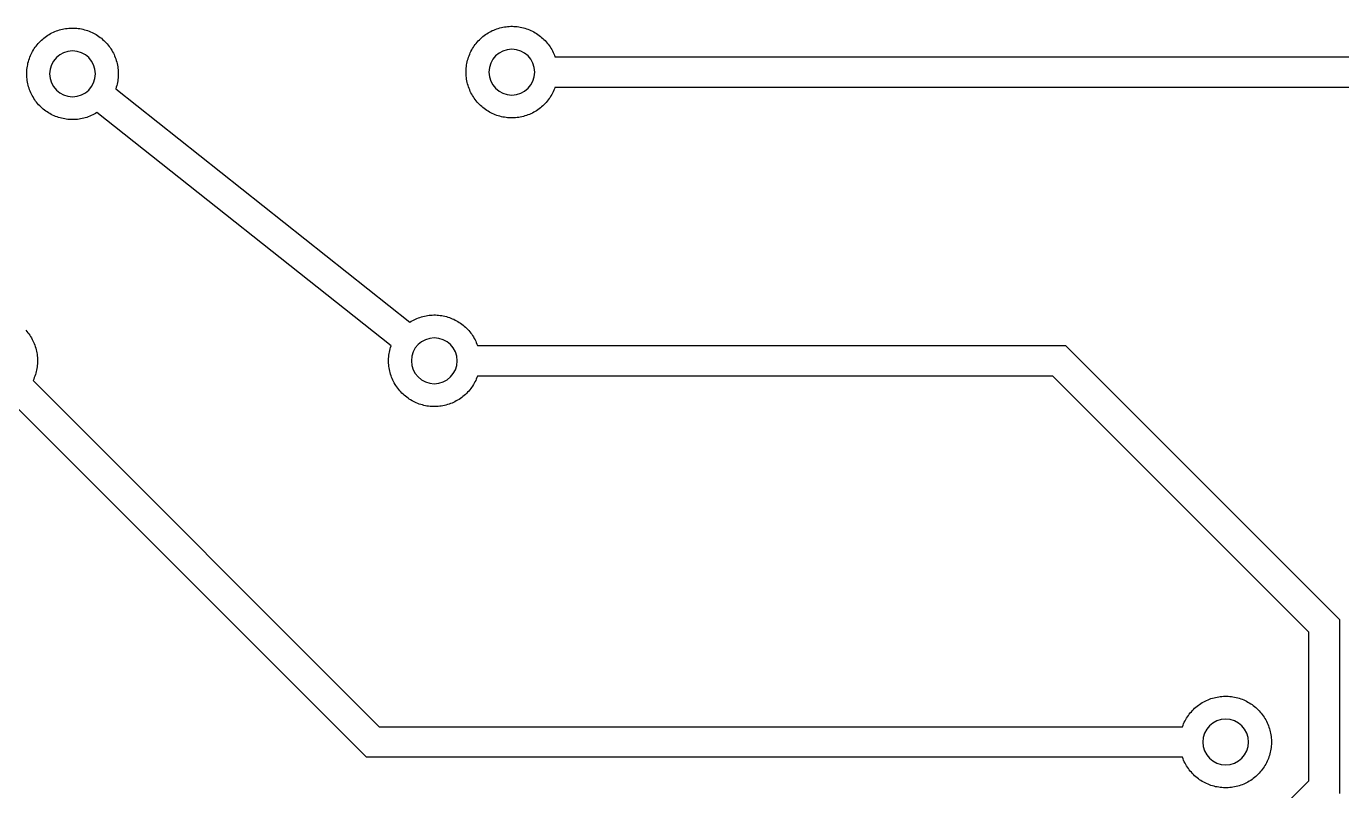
# Model space of a CAD drawing. Extents: x 77.4 to 152.4, y 0 to 50.
# Drawn here: x 98.4 to 124.26, y 18 to 33.03 of the extents above; entities that cross this region are included whole.
import ezdxf

# ---------------------------------------------------------------- set-up
doc = ezdxf.new("R2010")
doc.units = 0
doc.layers.add('DEFAULT', color=7, linetype='CONTINUOUS')

msp = doc.modelspace()

# ---------------------------------------------------------------- linework, layer by layer
at = {"layer": 'DEFAULT'}
for p, q in [((98.794, 32.834), (98.82, 32.852)), ((98.82, 32.852), (98.847, 32.868)), ((98.847, 32.868), (98.874, 32.884)), ((98.874, 32.884), (98.902, 32.898)), ((98.902, 32.898), (98.93, 32.912)), ((98.93, 32.912), (98.959, 32.924)), ((98.959, 32.924), (98.988, 32.936)), ((98.988, 32.936), (99.017, 32.947)), ((99.017, 32.947), (99.047, 32.956)), ((99.047, 32.956), (99.077, 32.965)), ((99.077, 32.965), (99.108, 32.972)), ((99.108, 32.972), (99.138, 32.978)), ((99.138, 32.978), (99.169, 32.984)), ((99.169, 32.984), (99.2, 32.988)), ((99.2, 32.988), (99.231, 32.991)), ((99.231, 32.991), (99.263, 32.993)), ((99.263, 32.993), (99.294, 32.994)), ((99.294, 32.994), (99.325, 32.994)), ((99.325, 32.994), (99.357, 32.993)), ((99.357, 32.993), (99.388, 32.99)), ((99.388, 32.99), (99.419, 32.987)), ((99.419, 32.987), (99.45, 32.982)), ((99.45, 32.982), (99.481, 32.977)), ((99.481, 32.977), (99.511, 32.97)), ((99.511, 32.97), (99.542, 32.962)), ((99.542, 32.962), (99.572, 32.954)), ((99.572, 32.954), (99.602, 32.944)), ((99.602, 32.944), (99.631, 32.933)), ((99.631, 32.933), (99.66, 32.921)), ((99.66, 32.921), (99.689, 32.908)), ((99.689, 32.908), (99.717, 32.895)), ((99.717, 32.895), (99.744, 32.88)), ((99.744, 32.88), (99.771, 32.864)), ((99.771, 32.864), (99.798, 32.847)), ((99.798, 32.847), (99.824, 32.83)), ((107.373, 32.826), (107.398, 32.846)), ((107.398, 32.846), (107.423, 32.864)), ((107.423, 32.864), (107.449, 32.882)), ((107.449, 32.882), (107.476, 32.898)), ((107.476, 32.898), (107.503, 32.914)), ((107.503, 32.914), (107.53, 32.929)), ((107.53, 32.929), (107.558, 32.943)), ((107.558, 32.943), (107.587, 32.955)), ((107.587, 32.955), (107.616, 32.967)), ((107.616, 32.967), (107.645, 32.978)), ((107.645, 32.978), (107.675, 32.988)), ((107.675, 32.988), (107.705, 32.997)), ((107.705, 32.997), (107.736, 33.004)), ((107.736, 33.004), (107.766, 33.011)), ((107.766, 33.011), (107.797, 33.017)), ((107.797, 33.017), (107.828, 33.021)), ((107.828, 33.021), (107.859, 33.024)), ((107.859, 33.024), (107.89, 33.027)), ((107.89, 33.027), (107.922, 33.028)), ((107.922, 33.028), (107.953, 33.028)), ((107.953, 33.028), (107.984, 33.027)), ((107.984, 33.027), (108.016, 33.025)), ((108.016, 33.025), (108.047, 33.022)), ((108.047, 33.022), (108.078, 33.018)), ((108.078, 33.018), (108.109, 33.013)), ((108.109, 33.013), (108.139, 33.006)), ((108.139, 33.006), (108.17, 32.999)), ((108.17, 32.999), (108.2, 32.99)), ((108.2, 32.99), (108.23, 32.981)), ((108.23, 32.981), (108.259, 32.97)), ((108.259, 32.97), (108.288, 32.959)), ((108.288, 32.959), (108.317, 32.946)), ((108.317, 32.946), (108.345, 32.933)), ((108.345, 32.933), (108.373, 32.918)), ((108.373, 32.918), (108.4, 32.903)), ((108.4, 32.903), (108.427, 32.886)), ((108.427, 32.886), (108.453, 32.869)), ((108.453, 32.869), (108.478, 32.85)), ((108.478, 32.85), (108.503, 32.831)), ((98.538, 32.563), (98.554, 32.59)), ((98.554, 32.59), (98.572, 32.616)), ((98.572, 32.616), (98.591, 32.641)), ((98.591, 32.641), (98.61, 32.665)), ((98.61, 32.665), (98.63, 32.689)), ((98.63, 32.689), (98.652, 32.712)), ((98.652, 32.712), (98.674, 32.735)), ((98.674, 32.735), (98.696, 32.756)), ((98.696, 32.756), (98.72, 32.777)), ((98.72, 32.777), (98.744, 32.797)), ((98.744, 32.797), (98.769, 32.816)), ((98.769, 32.816), (98.794, 32.834)), ((99.824, 32.83), (99.849, 32.811)), ((99.849, 32.811), (99.874, 32.792)), ((99.874, 32.792), (99.898, 32.772)), ((99.898, 32.772), (99.921, 32.751)), ((99.921, 32.751), (99.943, 32.729)), ((99.943, 32.729), (99.965, 32.706)), ((99.965, 32.706), (99.986, 32.683)), ((99.986, 32.683), (100.006, 32.659)), ((100.006, 32.659), (100.025, 32.634)), ((100.025, 32.634), (100.044, 32.609)), ((100.044, 32.609), (100.061, 32.583)), ((100.061, 32.583), (100.078, 32.556)), ((107.154, 32.563), (107.169, 32.591)), ((107.169, 32.591), (107.186, 32.617)), ((107.186, 32.617), (107.203, 32.643)), ((107.203, 32.643), (107.222, 32.668)), ((107.222, 32.668), (107.241, 32.693)), ((107.241, 32.693), (107.261, 32.717)), ((107.261, 32.717), (107.282, 32.741)), ((107.282, 32.741), (107.304, 32.763)), ((107.304, 32.763), (107.326, 32.785)), ((107.326, 32.785), (107.349, 32.806)), ((107.349, 32.806), (107.373, 32.826)), ((108.503, 32.831), (108.527, 32.811)), ((108.527, 32.811), (108.551, 32.791)), ((108.551, 32.791), (108.574, 32.769)), ((108.574, 32.769), (108.595, 32.747)), ((108.595, 32.747), (108.617, 32.723)), ((108.617, 32.723), (108.637, 32.7)), ((108.637, 32.7), (108.656, 32.675)), ((108.656, 32.675), (108.675, 32.65)), ((108.675, 32.65), (108.693, 32.624)), ((108.693, 32.624), (108.709, 32.598)), ((108.709, 32.598), (108.725, 32.571)), ((98.43, 32.304), (98.438, 32.334)), ((98.438, 32.334), (98.447, 32.364)), ((98.447, 32.364), (98.457, 32.394)), ((98.457, 32.394), (98.468, 32.423)), ((98.468, 32.423), (98.48, 32.452)), ((98.48, 32.452), (98.493, 32.481)), ((98.493, 32.481), (98.507, 32.509)), ((98.507, 32.509), (98.522, 32.536)), ((98.522, 32.536), (98.538, 32.563)), ((100.078, 32.556), (100.093, 32.529)), ((100.093, 32.529), (100.108, 32.501)), ((100.108, 32.501), (100.122, 32.473)), ((100.122, 32.473), (100.134, 32.445)), ((100.134, 32.445), (100.146, 32.416)), ((100.146, 32.416), (100.157, 32.386)), ((100.157, 32.386), (100.166, 32.356)), ((100.166, 32.356), (100.175, 32.326)), ((100.175, 32.326), (100.183, 32.296)), ((107.058, 32.299), (107.064, 32.33)), ((107.064, 32.33), (107.072, 32.36)), ((107.072, 32.36), (107.081, 32.391)), ((107.081, 32.391), (107.09, 32.42)), ((107.09, 32.42), (107.101, 32.45)), ((107.101, 32.45), (107.113, 32.479)), ((107.113, 32.479), (107.125, 32.508)), ((107.125, 32.508), (107.139, 32.536)), ((107.139, 32.536), (107.154, 32.563)), ((108.725, 32.571), (108.74, 32.543)), ((108.74, 32.543), (108.754, 32.515)), ((108.754, 32.515), (108.767, 32.486)), ((108.767, 32.486), (108.779, 32.458)), ((108.779, 32.458), (108.79, 32.428)), ((108.79, 32.428), (128.885, 32.428)), ((98.406, 32.118), (98.407, 32.149)), ((98.406, 32.087), (98.406, 32.118)), ((98.406, 32.055), (98.406, 32.087)), ((98.407, 32.149), (98.41, 32.18)), ((98.41, 32.18), (98.413, 32.212)), ((98.413, 32.212), (98.418, 32.243)), ((98.418, 32.243), (98.424, 32.273)), ((98.424, 32.273), (98.43, 32.304)), ((100.183, 32.296), (100.189, 32.265)), ((100.189, 32.265), (100.195, 32.234)), ((100.195, 32.234), (100.199, 32.203)), ((100.199, 32.203), (100.202, 32.172)), ((100.202, 32.172), (100.204, 32.141)), ((100.204, 32.141), (100.205, 32.11)), ((100.205, 32.078), (100.204, 32.047)), ((100.205, 32.11), (100.205, 32.078)), ((107.042, 32.144), (107.043, 32.175)), ((107.042, 32.113), (107.042, 32.144)), ((107.043, 32.081), (107.042, 32.113)), ((107.043, 32.175), (107.045, 32.206)), ((107.045, 32.05), (107.043, 32.081)), ((107.045, 32.206), (107.048, 32.238)), ((107.048, 32.238), (107.053, 32.269)), ((107.053, 32.269), (107.058, 32.299)), ((98.408, 32.024), (98.406, 32.055)), ((98.411, 31.993), (98.408, 32.024)), ((98.415, 31.962), (98.411, 31.993)), ((98.42, 31.931), (98.415, 31.962)), ((98.427, 31.9), (98.42, 31.931)), ((98.434, 31.87), (98.427, 31.9)), ((98.442, 31.84), (98.434, 31.87)), ((98.452, 31.81), (98.442, 31.84)), ((98.462, 31.78), (98.452, 31.81)), ((100.166, 31.832), (100.157, 31.802)), ((100.175, 31.862), (100.166, 31.832)), ((100.183, 31.892), (100.175, 31.862)), ((100.189, 31.923), (100.183, 31.892)), ((100.195, 31.954), (100.189, 31.923)), ((100.199, 31.985), (100.195, 31.954)), ((100.202, 32.016), (100.199, 31.985)), ((100.204, 32.047), (100.202, 32.016)), ((107.048, 32.019), (107.045, 32.05)), ((107.053, 31.988), (107.048, 32.019)), ((107.058, 31.957), (107.053, 31.988)), ((107.064, 31.926), (107.058, 31.957)), ((107.072, 31.896), (107.064, 31.926)), ((107.081, 31.866), (107.072, 31.896)), ((107.09, 31.836), (107.081, 31.866)), ((107.101, 31.807), (107.09, 31.836)), ((107.113, 31.778), (107.101, 31.807)), ((108.79, 31.828), (108.779, 31.799)), ((128.654, 31.828), (108.79, 31.828)), ((98.473, 31.751), (98.462, 31.78)), ((98.486, 31.722), (98.473, 31.751)), ((98.499, 31.694), (98.486, 31.722)), ((98.514, 31.666), (98.499, 31.694)), ((98.529, 31.639), (98.514, 31.666)), ((98.545, 31.612), (98.529, 31.639)), ((98.563, 31.586), (98.545, 31.612)), ((98.581, 31.56), (98.563, 31.586)), ((98.6, 31.535), (98.581, 31.56)), ((100.157, 31.802), (105.94, 27.216)), ((107.125, 31.749), (107.113, 31.778)), ((107.139, 31.721), (107.125, 31.749)), ((107.154, 31.693), (107.139, 31.721)), ((107.169, 31.666), (107.154, 31.693)), ((107.186, 31.639), (107.169, 31.666)), ((107.203, 31.613), (107.186, 31.639)), ((107.222, 31.588), (107.203, 31.613)), ((107.241, 31.563), (107.222, 31.588)), ((107.261, 31.539), (107.241, 31.563)), ((108.637, 31.557), (108.617, 31.533)), ((108.656, 31.581), (108.637, 31.557)), ((108.675, 31.607), (108.656, 31.581)), ((108.693, 31.632), (108.675, 31.607)), ((108.709, 31.659), (108.693, 31.632)), ((108.725, 31.686), (108.709, 31.659)), ((108.74, 31.713), (108.725, 31.686)), ((108.754, 31.741), (108.74, 31.713)), ((108.767, 31.77), (108.754, 31.741)), ((108.779, 31.799), (108.767, 31.77)), ((98.62, 31.511), (98.6, 31.535)), ((98.64, 31.488), (98.62, 31.511)), ((98.662, 31.465), (98.64, 31.488)), ((98.684, 31.443), (98.662, 31.465)), ((98.707, 31.422), (98.684, 31.443)), ((98.731, 31.401), (98.707, 31.422)), ((98.755, 31.382), (98.731, 31.401)), ((98.78, 31.363), (98.755, 31.382)), ((98.806, 31.345), (98.78, 31.363)), ((98.833, 31.328), (98.806, 31.345)), ((98.86, 31.312), (98.833, 31.328)), ((98.887, 31.297), (98.86, 31.312)), ((98.915, 31.283), (98.887, 31.297)), ((99.73, 31.3), (99.702, 31.286)), ((99.757, 31.315), (99.73, 31.3)), ((99.784, 31.332), (99.757, 31.315)), ((105.567, 26.745), (99.784, 31.332)), ((107.282, 31.516), (107.261, 31.539)), ((107.304, 31.493), (107.282, 31.516)), ((107.326, 31.471), (107.304, 31.493)), ((107.349, 31.45), (107.326, 31.471)), ((107.373, 31.43), (107.349, 31.45)), ((107.398, 31.411), (107.373, 31.43)), ((107.423, 31.392), (107.398, 31.411)), ((107.449, 31.375), (107.423, 31.392)), ((107.476, 31.358), (107.449, 31.375)), ((107.503, 31.342), (107.476, 31.358)), ((107.53, 31.328), (107.503, 31.342)), ((107.558, 31.314), (107.53, 31.328)), ((107.587, 31.301), (107.558, 31.314)), ((107.616, 31.289), (107.587, 31.301)), ((107.645, 31.278), (107.616, 31.289)), ((108.288, 31.298), (108.259, 31.286)), ((108.317, 31.31), (108.288, 31.298)), ((108.345, 31.324), (108.317, 31.31)), ((108.373, 31.338), (108.345, 31.324)), ((108.4, 31.354), (108.373, 31.338)), ((108.427, 31.37), (108.4, 31.354)), ((108.453, 31.388), (108.427, 31.37)), ((108.478, 31.406), (108.453, 31.388)), ((108.503, 31.425), (108.478, 31.406)), ((108.527, 31.445), (108.503, 31.425)), ((108.551, 31.466), (108.527, 31.445)), ((108.574, 31.487), (108.551, 31.466)), ((108.595, 31.51), (108.574, 31.487)), ((108.617, 31.533), (108.595, 31.51)), ((98.943, 31.27), (98.915, 31.283)), ((98.972, 31.258), (98.943, 31.27)), ((99.002, 31.247), (98.972, 31.258)), ((99.031, 31.237), (99.002, 31.247)), ((99.061, 31.228), (99.031, 31.237)), ((99.092, 31.22), (99.061, 31.228)), ((99.122, 31.213), (99.092, 31.22)), ((99.153, 31.207), (99.122, 31.213)), ((99.184, 31.202), (99.153, 31.207)), ((99.215, 31.199), (99.184, 31.202)), ((99.246, 31.196), (99.215, 31.199)), ((99.277, 31.194), (99.246, 31.196)), ((99.309, 31.194), (99.277, 31.194)), ((99.34, 31.195), (99.309, 31.194)), ((99.371, 31.196), (99.34, 31.195)), ((99.403, 31.199), (99.371, 31.196)), ((99.434, 31.203), (99.403, 31.199)), ((99.465, 31.208), (99.434, 31.203)), ((99.495, 31.214), (99.465, 31.208)), ((99.526, 31.221), (99.495, 31.214)), ((99.556, 31.23), (99.526, 31.221)), ((99.586, 31.239), (99.556, 31.23)), ((99.616, 31.249), (99.586, 31.239)), ((99.645, 31.26), (99.616, 31.249)), ((99.674, 31.273), (99.645, 31.26)), ((99.702, 31.286), (99.674, 31.273)), ((107.675, 31.269), (107.645, 31.278)), ((107.705, 31.26), (107.675, 31.269)), ((107.736, 31.252), (107.705, 31.26)), ((107.766, 31.245), (107.736, 31.252)), ((107.797, 31.24), (107.766, 31.245)), ((107.828, 31.235), (107.797, 31.24)), ((107.859, 31.232), (107.828, 31.235)), ((107.89, 31.23), (107.859, 31.232)), ((107.922, 31.228), (107.89, 31.23)), ((107.953, 31.228), (107.922, 31.228)), ((107.984, 31.229), (107.953, 31.228)), ((108.016, 31.231), (107.984, 31.229)), ((108.047, 31.234), (108.016, 31.231)), ((108.078, 31.239), (108.047, 31.234)), ((108.109, 31.244), (108.078, 31.239)), ((108.139, 31.25), (108.109, 31.244)), ((108.17, 31.258), (108.139, 31.25)), ((108.2, 31.266), (108.17, 31.258)), ((108.23, 31.276), (108.2, 31.266)), ((108.259, 31.286), (108.23, 31.276)), ((105.94, 27.216), (105.966, 27.232)), ((105.966, 27.232), (105.993, 27.247)), ((105.993, 27.247), (106.021, 27.261)), ((106.021, 27.261), (106.049, 27.274)), ((106.049, 27.274), (106.077, 27.287)), ((106.077, 27.287), (106.106, 27.298)), ((106.106, 27.298), (106.135, 27.308)), ((106.135, 27.308), (106.165, 27.317)), ((106.165, 27.317), (106.195, 27.326)), ((106.195, 27.326), (106.225, 27.333)), ((106.225, 27.333), (106.256, 27.339)), ((106.256, 27.339), (106.286, 27.344)), ((106.286, 27.344), (106.317, 27.348)), ((106.317, 27.348), (106.348, 27.351)), ((106.348, 27.351), (106.379, 27.353)), ((106.379, 27.353), (106.41, 27.354)), ((106.41, 27.354), (106.441, 27.354)), ((106.441, 27.354), (106.472, 27.352)), ((106.472, 27.352), (106.503, 27.35)), ((106.503, 27.35), (106.534, 27.347)), ((106.534, 27.347), (106.564, 27.342)), ((106.564, 27.342), (106.595, 27.336)), ((106.595, 27.336), (106.625, 27.33)), ((106.625, 27.33), (106.655, 27.322)), ((106.655, 27.322), (106.685, 27.314)), ((106.685, 27.314), (106.714, 27.304)), ((106.714, 27.304), (106.743, 27.293)), ((106.743, 27.293), (106.772, 27.281)), ((106.772, 27.281), (106.8, 27.269)), ((106.8, 27.269), (106.828, 27.255)), ((106.828, 27.255), (106.856, 27.241)), ((106.856, 27.241), (106.883, 27.225)), ((106.883, 27.225), (106.909, 27.209)), ((106.909, 27.209), (106.935, 27.191)), ((106.935, 27.191), (106.96, 27.173)), ((106.96, 27.173), (106.984, 27.154)), ((106.984, 27.154), (107.008, 27.134)), ((98.389, 27.053), (98.409, 27.03)), ((98.409, 27.03), (98.429, 27.006)), ((98.429, 27.006), (98.447, 26.981)), ((98.447, 26.981), (98.465, 26.955)), ((98.465, 26.955), (98.482, 26.929)), ((98.482, 26.929), (98.498, 26.902)), ((98.498, 26.902), (98.513, 26.875)), ((107.008, 27.134), (107.031, 27.113)), ((107.031, 27.113), (107.053, 27.092)), ((107.053, 27.092), (107.075, 27.07)), ((107.075, 27.07), (107.096, 27.047)), ((107.096, 27.047), (107.116, 27.023)), ((107.116, 27.023), (107.135, 26.999)), ((107.135, 26.999), (107.153, 26.974)), ((107.153, 26.974), (107.171, 26.948)), ((107.171, 26.948), (107.187, 26.922)), ((107.187, 26.922), (107.203, 26.895)), ((107.203, 26.895), (107.218, 26.868)), ((98.513, 26.875), (98.527, 26.847)), ((98.527, 26.847), (98.54, 26.819)), ((98.54, 26.819), (98.552, 26.791)), ((98.552, 26.791), (98.563, 26.762)), ((98.563, 26.762), (98.573, 26.732)), ((98.573, 26.732), (98.582, 26.703)), ((98.582, 26.703), (98.591, 26.672)), ((98.591, 26.672), (98.598, 26.642)), ((98.598, 26.642), (98.604, 26.612)), ((105.535, 26.624), (105.541, 26.655)), ((105.541, 26.655), (105.549, 26.686)), ((105.549, 26.686), (105.557, 26.716)), ((105.557, 26.716), (105.567, 26.745)), ((107.218, 26.868), (107.232, 26.84)), ((107.232, 26.84), (107.244, 26.812)), ((107.244, 26.812), (107.256, 26.783)), ((107.256, 26.783), (107.267, 26.754)), ((107.267, 26.754), (118.829, 26.754)), ((118.829, 26.754), (124.212, 21.371)), ((98.604, 26.612), (98.608, 26.581)), ((98.608, 26.581), (98.612, 26.55)), ((98.612, 26.55), (98.615, 26.519)), ((98.616, 26.395), (98.613, 26.364)), ((98.615, 26.519), (98.617, 26.488)), ((98.617, 26.426), (98.616, 26.395)), ((98.617, 26.488), (98.617, 26.457)), ((98.617, 26.457), (98.617, 26.426)), ((105.519, 26.469), (105.52, 26.5)), ((105.519, 26.438), (105.519, 26.469)), ((105.52, 26.406), (105.519, 26.438)), ((105.52, 26.5), (105.522, 26.531)), ((105.522, 26.375), (105.52, 26.406)), ((105.522, 26.531), (105.525, 26.563)), ((105.525, 26.563), (105.529, 26.594)), ((105.529, 26.594), (105.535, 26.624)), ((98.554, 26.123), (98.543, 26.094)), ((98.565, 26.152), (98.554, 26.123)), ((98.575, 26.182), (98.565, 26.152)), ((98.584, 26.211), (98.575, 26.182)), ((98.592, 26.241), (98.584, 26.211)), ((98.599, 26.272), (98.592, 26.241)), ((98.605, 26.302), (98.599, 26.272)), ((98.609, 26.333), (98.605, 26.302)), ((98.613, 26.364), (98.609, 26.333)), ((105.525, 26.344), (105.522, 26.375)), ((105.53, 26.313), (105.525, 26.344)), ((105.535, 26.282), (105.53, 26.313)), ((105.542, 26.251), (105.535, 26.282)), ((105.549, 26.221), (105.542, 26.251)), ((105.558, 26.191), (105.549, 26.221)), ((105.567, 26.161), (105.558, 26.191)), ((105.578, 26.132), (105.567, 26.161)), ((105.59, 26.103), (105.578, 26.132)), ((107.256, 26.125), (107.244, 26.096)), ((107.267, 26.154), (107.256, 26.125)), ((118.58, 26.154), (107.267, 26.154)), ((123.612, 21.123), (118.58, 26.154)), ((98.543, 26.094), (98.53, 26.066)), ((98.53, 26.066), (105.335, 19.261)), ((105.603, 26.074), (105.59, 26.103)), ((105.616, 26.046), (105.603, 26.074)), ((105.631, 26.018), (105.616, 26.046)), ((105.647, 25.991), (105.631, 26.018)), ((105.663, 25.965), (105.647, 25.991)), ((105.681, 25.939), (105.663, 25.965)), ((105.699, 25.913), (105.681, 25.939)), ((105.718, 25.889), (105.699, 25.913)), ((105.738, 25.864), (105.718, 25.889)), ((105.759, 25.841), (105.738, 25.864)), ((107.094, 25.859), (107.073, 25.836)), ((107.114, 25.883), (107.094, 25.859)), ((107.133, 25.907), (107.114, 25.883)), ((107.152, 25.932), (107.133, 25.907)), ((107.17, 25.958), (107.152, 25.932)), ((107.186, 25.985), (107.17, 25.958)), ((107.202, 26.012), (107.186, 25.985)), ((107.217, 26.039), (107.202, 26.012)), ((107.231, 26.067), (107.217, 26.039)), ((107.244, 26.096), (107.231, 26.067)), ((105.086, 18.661), (98.105, 25.642)), ((105.781, 25.819), (105.759, 25.841)), ((105.803, 25.797), (105.781, 25.819)), ((105.827, 25.776), (105.803, 25.797)), ((105.851, 25.756), (105.827, 25.776)), ((105.875, 25.736), (105.851, 25.756)), ((105.901, 25.718), (105.875, 25.736)), ((105.926, 25.7), (105.901, 25.718)), ((105.953, 25.684), (105.926, 25.7)), ((105.98, 25.668), (105.953, 25.684)), ((106.008, 25.653), (105.98, 25.668)), ((106.036, 25.639), (106.008, 25.653)), ((106.064, 25.626), (106.036, 25.639)), ((106.093, 25.615), (106.064, 25.626)), ((106.123, 25.604), (106.093, 25.615)), ((106.153, 25.594), (106.123, 25.604)), ((106.707, 25.601), (106.677, 25.592)), ((106.736, 25.612), (106.707, 25.601)), ((106.766, 25.623), (106.736, 25.612)), ((106.794, 25.636), (106.766, 25.623)), ((106.822, 25.65), (106.794, 25.636)), ((106.85, 25.664), (106.822, 25.65)), ((106.877, 25.68), (106.85, 25.664)), ((106.904, 25.696), (106.877, 25.68)), ((106.93, 25.713), (106.904, 25.696)), ((106.956, 25.732), (106.93, 25.713)), ((106.98, 25.751), (106.956, 25.732)), ((107.005, 25.771), (106.98, 25.751)), ((107.028, 25.792), (107.005, 25.771)), ((107.051, 25.813), (107.028, 25.792)), ((107.073, 25.836), (107.051, 25.813)), ((106.183, 25.585), (106.153, 25.594)), ((106.213, 25.578), (106.183, 25.585)), ((106.244, 25.571), (106.213, 25.578)), ((106.274, 25.565), (106.244, 25.571)), ((106.305, 25.561), (106.274, 25.565)), ((106.336, 25.558), (106.305, 25.561)), ((106.368, 25.555), (106.336, 25.558)), ((106.399, 25.554), (106.368, 25.555)), ((106.43, 25.554), (106.399, 25.554)), ((106.462, 25.555), (106.43, 25.554)), ((106.493, 25.557), (106.462, 25.555)), ((106.524, 25.56), (106.493, 25.557)), ((106.555, 25.564), (106.524, 25.56)), ((106.586, 25.57), (106.555, 25.564)), ((106.617, 25.576), (106.586, 25.57)), ((106.647, 25.583), (106.617, 25.576)), ((106.677, 25.592), (106.647, 25.583)), ((124.212, 21.371), (124.212, 17.948)), ((123.612, 18.196), (123.612, 21.123)), ((121.389, 19.644), (121.413, 19.664)), ((121.413, 19.664), (121.438, 19.683)), ((121.438, 19.683), (121.463, 19.701)), ((121.463, 19.701), (121.489, 19.719)), ((121.489, 19.719), (121.516, 19.735)), ((121.516, 19.735), (121.543, 19.751)), ((121.543, 19.751), (121.571, 19.765)), ((121.571, 19.765), (121.599, 19.779)), ((121.599, 19.779), (121.628, 19.791)), ((121.628, 19.791), (121.657, 19.803)), ((121.657, 19.803), (121.686, 19.813)), ((121.686, 19.813), (121.716, 19.823)), ((121.716, 19.823), (121.746, 19.831)), ((121.746, 19.831), (121.777, 19.839)), ((121.777, 19.839), (121.807, 19.845)), ((121.807, 19.845), (121.838, 19.85)), ((121.838, 19.85), (121.869, 19.855)), ((121.869, 19.855), (121.9, 19.858)), ((121.9, 19.858), (121.932, 19.86)), ((121.932, 19.86), (121.963, 19.861)), ((121.963, 19.861), (121.994, 19.861)), ((121.994, 19.861), (122.026, 19.859)), ((122.026, 19.859), (122.057, 19.857)), ((122.057, 19.857), (122.088, 19.854)), ((122.088, 19.854), (122.119, 19.849)), ((122.119, 19.849), (122.15, 19.844)), ((122.15, 19.844), (122.18, 19.837)), ((122.18, 19.837), (122.211, 19.829)), ((122.211, 19.829), (122.241, 19.821)), ((122.241, 19.821), (122.271, 19.811)), ((122.271, 19.811), (122.3, 19.8)), ((122.3, 19.8), (122.329, 19.788)), ((122.329, 19.788), (122.358, 19.775)), ((122.358, 19.775), (122.386, 19.761)), ((122.386, 19.761), (122.413, 19.747)), ((122.413, 19.747), (122.44, 19.731)), ((122.44, 19.731), (122.467, 19.714)), ((122.467, 19.714), (122.493, 19.697)), ((122.493, 19.697), (122.518, 19.678)), ((122.518, 19.678), (122.543, 19.659)), ((122.543, 19.659), (122.567, 19.639)), ((121.176, 19.376), (121.191, 19.403)), ((121.191, 19.403), (121.207, 19.43)), ((121.207, 19.43), (121.223, 19.457)), ((121.223, 19.457), (121.241, 19.483)), ((121.241, 19.483), (121.26, 19.508)), ((121.26, 19.508), (121.279, 19.532)), ((121.279, 19.532), (121.3, 19.556)), ((121.3, 19.556), (121.321, 19.579)), ((121.321, 19.579), (121.343, 19.602)), ((121.343, 19.602), (121.365, 19.623)), ((121.365, 19.623), (121.389, 19.644)), ((122.567, 19.639), (122.59, 19.618)), ((122.59, 19.618), (122.612, 19.596)), ((122.612, 19.596), (122.634, 19.573)), ((122.634, 19.573), (122.655, 19.55)), ((122.655, 19.55), (122.675, 19.526)), ((122.675, 19.526), (122.694, 19.501)), ((122.694, 19.501), (122.713, 19.476)), ((122.713, 19.476), (122.73, 19.45)), ((122.73, 19.45), (122.747, 19.423)), ((122.747, 19.423), (122.762, 19.396)), ((122.762, 19.396), (122.777, 19.368)), ((105.335, 19.261), (121.126, 19.261)), ((121.126, 19.261), (121.137, 19.29)), ((121.137, 19.29), (121.149, 19.319)), ((121.149, 19.319), (121.162, 19.348)), ((121.162, 19.348), (121.176, 19.376)), ((122.777, 19.368), (122.791, 19.34)), ((122.791, 19.34), (122.803, 19.312)), ((122.803, 19.312), (122.815, 19.282)), ((122.815, 19.282), (122.826, 19.253)), ((122.826, 19.253), (122.835, 19.223)), ((122.835, 19.223), (122.844, 19.193)), ((122.844, 19.193), (122.852, 19.163)), ((122.852, 19.163), (122.858, 19.132)), ((122.858, 19.132), (122.864, 19.101)), ((122.864, 19.101), (122.868, 19.07)), ((122.868, 19.07), (122.871, 19.039)), ((122.871, 18.883), (122.868, 18.851)), ((122.871, 19.039), (122.873, 19.008)), ((122.873, 18.914), (122.871, 18.883)), ((122.873, 19.008), (122.874, 18.977)), ((122.874, 18.945), (122.873, 18.914)), ((122.874, 18.977), (122.874, 18.945)), ((121.126, 18.661), (105.086, 18.661)), ((121.137, 18.632), (121.126, 18.661)), ((121.149, 18.603), (121.137, 18.632)), ((122.815, 18.639), (122.803, 18.61)), ((122.826, 18.669), (122.815, 18.639)), ((122.835, 18.698), (122.826, 18.669)), ((122.844, 18.729), (122.835, 18.698)), ((122.852, 18.759), (122.844, 18.729)), ((122.858, 18.79), (122.852, 18.759)), ((122.864, 18.82), (122.858, 18.79)), ((122.868, 18.851), (122.864, 18.82)), ((121.162, 18.574), (121.149, 18.603)), ((121.176, 18.546), (121.162, 18.574)), ((121.191, 18.518), (121.176, 18.546)), ((121.207, 18.491), (121.191, 18.518)), ((121.223, 18.465), (121.207, 18.491)), ((121.241, 18.439), (121.223, 18.465)), ((121.26, 18.414), (121.241, 18.439)), ((121.279, 18.389), (121.26, 18.414)), ((121.3, 18.366), (121.279, 18.389)), ((121.321, 18.342), (121.3, 18.366)), ((122.655, 18.372), (122.634, 18.349)), ((122.675, 18.396), (122.655, 18.372)), ((122.694, 18.421), (122.675, 18.396)), ((122.713, 18.446), (122.694, 18.421)), ((122.73, 18.472), (122.713, 18.446)), ((122.747, 18.499), (122.73, 18.472)), ((122.762, 18.526), (122.747, 18.499)), ((122.777, 18.553), (122.762, 18.526)), ((122.791, 18.582), (122.777, 18.553)), ((122.803, 18.61), (122.791, 18.582)), ((121.343, 18.32), (121.321, 18.342)), ((121.365, 18.298), (121.343, 18.32)), ((121.389, 18.278), (121.365, 18.298)), ((121.413, 18.258), (121.389, 18.278)), ((121.438, 18.239), (121.413, 18.258)), ((121.463, 18.22), (121.438, 18.239)), ((121.489, 18.203), (121.463, 18.22)), ((121.516, 18.187), (121.489, 18.203)), ((121.543, 18.171), (121.516, 18.187)), ((121.571, 18.157), (121.543, 18.171)), ((121.599, 18.143), (121.571, 18.157)), ((121.628, 18.13), (121.599, 18.143)), ((121.657, 18.119), (121.628, 18.13)), ((121.686, 18.108), (121.657, 18.119)), ((121.716, 18.099), (121.686, 18.108)), ((122.241, 18.101), (122.211, 18.092)), ((122.271, 18.111), (122.241, 18.101)), ((122.263, 16.848), (123.612, 18.196)), ((122.3, 18.122), (122.271, 18.111)), ((122.329, 18.134), (122.3, 18.122)), ((122.358, 18.146), (122.329, 18.134)), ((122.386, 18.16), (122.358, 18.146)), ((122.413, 18.175), (122.386, 18.16)), ((122.44, 18.191), (122.413, 18.175)), ((122.467, 18.207), (122.44, 18.191)), ((122.493, 18.225), (122.467, 18.207)), ((122.518, 18.244), (122.493, 18.225)), ((122.543, 18.263), (122.518, 18.244)), ((122.567, 18.283), (122.543, 18.263)), ((122.59, 18.304), (122.567, 18.283)), ((122.612, 18.326), (122.59, 18.304)), ((122.634, 18.349), (122.612, 18.326)), ((121.746, 18.09), (121.716, 18.099)), ((121.777, 18.083), (121.746, 18.09)), ((121.807, 18.077), (121.777, 18.083)), ((121.838, 18.071), (121.807, 18.077)), ((121.869, 18.067), (121.838, 18.071)), ((121.9, 18.064), (121.869, 18.067)), ((121.932, 18.062), (121.9, 18.064)), ((121.963, 18.061), (121.932, 18.062)), ((121.994, 18.061), (121.963, 18.061)), ((122.026, 18.062), (121.994, 18.061)), ((122.057, 18.065), (122.026, 18.062)), ((122.088, 18.068), (122.057, 18.065)), ((122.119, 18.073), (122.088, 18.068)), ((122.15, 18.078), (122.119, 18.073)), ((122.18, 18.085), (122.15, 18.078)), ((122.211, 18.092), (122.18, 18.085))]:
    msp.add_line(p, q, dxfattribs=at)
at = {"layer": 'DEFAULT', "extrusion": (0, 0, -1)}
for centre in [(-99.306, 32.094), (-107.942, 32.128), (-106.418, 26.454), (-121.975, 18.961)]:
    msp.add_circle(centre, 0.45, dxfattribs=at)

doc.saveas('drawing.dxf')
